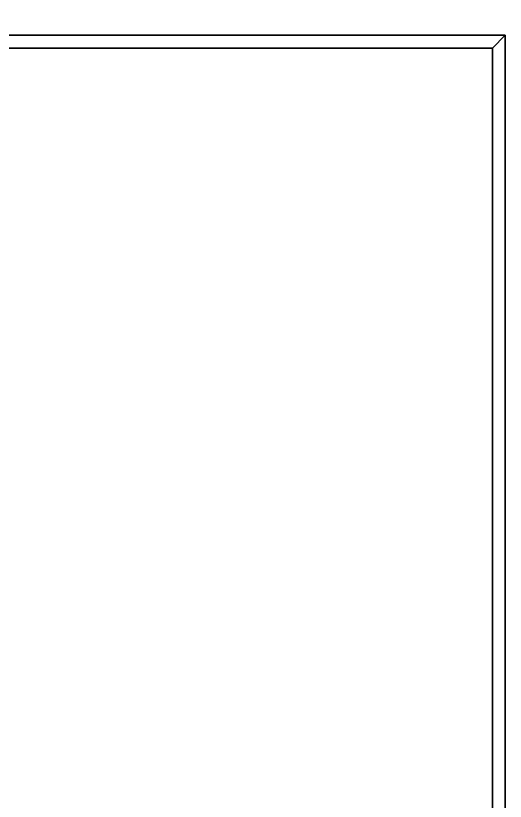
# Model space of a CAD drawing. Header units: metres. Extents: x 0 to 34.6, y -10.7 to 20.6.
# Drawn here: x 29.382 to 29.76, y 1.819 to 2.425 of the extents above; entities that cross this region are included whole.
import ezdxf

# ---------------------------------------------------------------- set-up
doc = ezdxf.new("R2010")
doc.units = ezdxf.units.M
doc.header["$MEASUREMENT"] = 0
doc.layers.get('0').update_dxf_attribs({"linetype": 'CONTINUOUS'})
doc.layers.add('PYDXF', color=90, linetype='CONTINUOUS')

msp = doc.modelspace()

# ---------------------------------------------------------------- linework, layer by layer
for points in [[(1.9, 2.4, 2.55), (29.75, 2.4, 2.55), (29.76, 2.41, 2.55), (1.91, 2.41, 2.55)], [(29.75, 2.4, 2.55), (1.9, 2.4, 2.55), (1.91, 2.41, 2.55), (29.76, 2.41, 2.55)], [(1.91, 2.41, 2.55), (29.76, 2.41, 2.55), (29.76, 2.41, 2.55), (1.91, 2.41, 2.55)], [(29.75, 0.3, 2.55), (29.75, 2.4, 2.55), (29.76, 2.41, 2.55), (29.76, 0.29, 2.55)], [(29.75, 2.4, 2.55), (29.75, 0.3, 2.55), (29.76, 0.29, 2.55), (29.76, 2.41, 2.55)], [(29.76, 2.41, 2.55), (29.76, 0.29, 2.55), (29.76, 0.29, 2.55), (29.76, 2.41, 2.55)], [(1.9, 2.4, 2.55), (29.75, 2.4, 2.55), (29.75, 2.4, 2.55), (1.9, 2.4, 2.55)], [(1.9, 2.4, 0.1), (1.9, 2.4, 0.1), (29.75, 2.4, 0.1)], [(29.75, 0.3, 2.55), (29.75, 2.4, 2.55), (29.75, 2.4, 2.55), (29.75, 0.3, 2.55)], [(29.75, 2.4, 0.1), (29.75, 2.4, 0.1), (29.75, 0.3, 0.1)]]:
    msp.add_3dface(points)
at = {"layer": 'PYDXF', "linetype": 'Continuous', "elevation": 0.1}
msp.add_lwpolyline([(29.76, 2.41), (29.76, 0.29), (0.24, 0.29), (0.24, 7.36217), (1.91, 7.36217), (1.9, 2.4)], close=True, dxfattribs=at)

doc.saveas('drawing.dxf')
